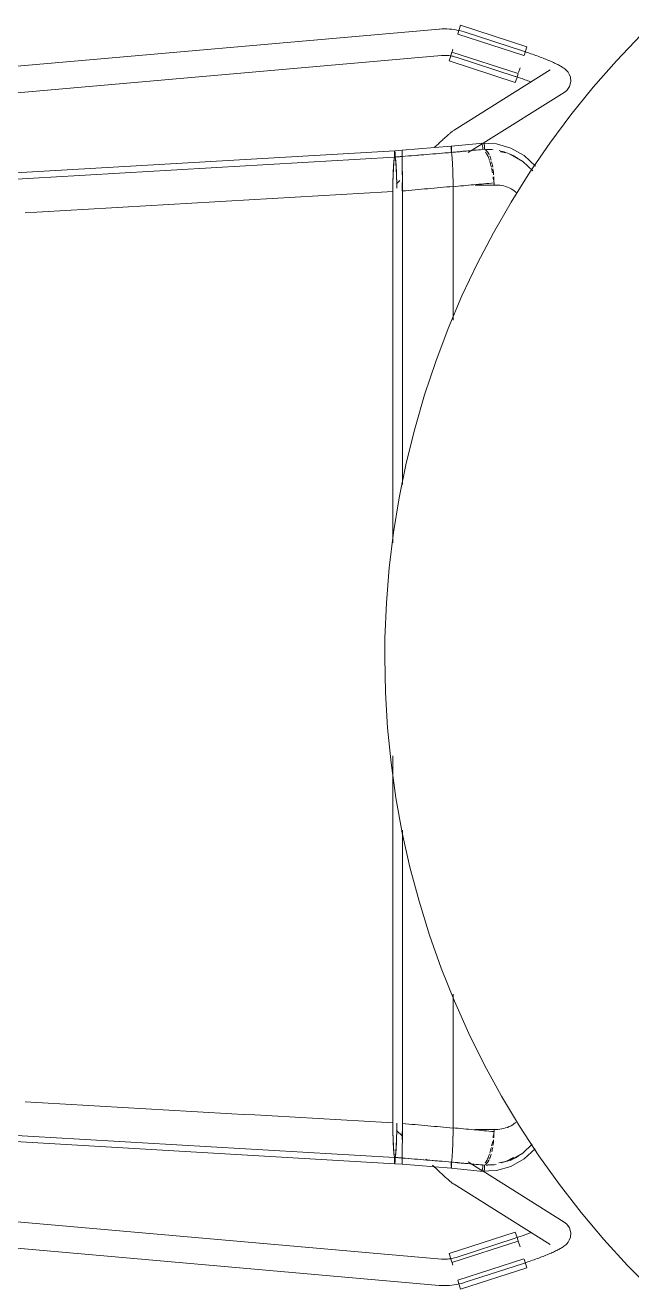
# Model space of a CAD drawing. Header units: millimetres. Extents: x 155927 to 295199, y -4084 to 97293.
# Drawn here: x 205530 to 205805, y 12019 to 12592 of the extents above; entities that cross this region are included whole.
import ezdxf

# ---------------------------------------------------------------- set-up
doc = ezdxf.new("R2010")
doc.units = ezdxf.units.MM
doc.header["$MEASUREMENT"] = 0
doc.layers.add('I-FURN', color=8, linetype='CONTINUOUS', lineweight=9)

msp = doc.modelspace()

# ---------------------------------------------------------------- linework, layer by layer
at = {"layer": 'I-FURN'}
for p, q in [((205717.55, 12590.59), (205274.22, 12551.64)), ((205717.6, 12590.6), (205717.55, 12590.59)), ((205718.74, 12590.67), (205717.6, 12590.6)), ((205719.88, 12590.7), (205718.74, 12590.67)), ((205721.02, 12590.69), (205719.88, 12590.7)), ((205722.16, 12590.62), (205721.02, 12590.69)), ((205723.3, 12590.52), (205722.16, 12590.62)), ((205724.43, 12590.36), (205723.3, 12590.52)), ((205725.55, 12590.17), (205724.43, 12590.36)), ((205726.67, 12589.92), (205725.55, 12590.17)), ((205725.92, 12588.26), (205755.93, 12578.57)), ((205725.96, 12588.38), (205726.6, 12590.35)), ((205726.6, 12590.35), (205727.23, 12592.31)), ((205727.78, 12589.64), (205726.67, 12589.92)), ((205727.23, 12592.31), (205757.24, 12582.62)), ((205728.87, 12589.31), (205727.78, 12589.64)), ((205755.68, 12580.59), (205728.87, 12589.31)), ((205808.91, 12587.81), (205797.87, 12576.23)), ((205757.24, 12582.62), (205756.61, 12580.66)), ((205294.1, 12541.34), (205718.6, 12578.64)), ((205718.6, 12578.64), (205719.26, 12578.68)), ((205719.26, 12578.68), (205719.92, 12578.7)), ((205719.92, 12578.7), (205720.58, 12578.69)), ((205720.58, 12578.69), (205721.24, 12578.66)), ((205721.24, 12578.66), (205721.9, 12578.6)), ((205721.9, 12578.6), (205722.56, 12578.51)), ((205722.01, 12576.15), (205722.64, 12578.1)), ((205722.01, 12576.15), (205752.02, 12566.46)), ((205722.56, 12578.51), (205723.21, 12578.4)), ((205722.64, 12578.1), (205723.28, 12580.07)), ((205723.21, 12578.4), (205723.86, 12578.26)), ((205753.32, 12570.5), (205723.32, 12580.19)), ((205723.35, 12580.29), (205723.73, 12581.45)), ((205723.86, 12578.26), (205724.5, 12578.09)), ((205724.5, 12578.09), (205725.13, 12577.9)), ((205725.13, 12577.9), (205725.16, 12577.89)), ((205725.16, 12577.89), (205751.97, 12569.18)), ((205756.14, 12580.44), (205755.68, 12580.59)), ((205756.61, 12580.66), (205755.97, 12578.69)), ((205756.88, 12580.2), (205756.14, 12580.44)), ((205757.61, 12579.95), (205756.88, 12580.2)), ((205758.35, 12579.7), (205757.61, 12579.95)), ((205759.07, 12579.45), (205758.35, 12579.7)), ((205759.8, 12579.2), (205759.07, 12579.45)), ((205760.51, 12578.95), (205759.8, 12579.2)), ((205761.22, 12578.69), (205760.51, 12578.95)), ((205761.92, 12578.44), (205761.22, 12578.69)), ((205762.61, 12578.18), (205761.92, 12578.44)), ((205763.28, 12577.93), (205762.61, 12578.18)), ((205763.95, 12577.68), (205763.28, 12577.93)), ((205764.6, 12577.42), (205763.95, 12577.68)), ((205765.24, 12577.17), (205764.6, 12577.42)), ((205765.87, 12576.92), (205765.24, 12577.17)), ((205766.48, 12576.67), (205765.87, 12576.92)), ((205767.07, 12576.42), (205766.48, 12576.67)), ((205767.65, 12576.18), (205767.07, 12576.42)), ((205768.21, 12575.94), (205767.65, 12576.18)), ((205797.87, 12576.23), (205787.31, 12564.22)), ((205767.83, 12572.1), (205724.25, 12544.8)), ((205753.44, 12570.87), (205754.16, 12573.08)), ((205768.76, 12575.7), (205768.21, 12575.94)), ((205769.29, 12575.46), (205768.76, 12575.7)), ((205769.8, 12575.22), (205769.29, 12575.46)), ((205770.29, 12574.99), (205769.8, 12575.22)), ((205770.76, 12574.76), (205770.29, 12574.99)), ((205771.22, 12574.53), (205770.76, 12574.76)), ((205771.66, 12574.3), (205771.22, 12574.53)), ((205772.08, 12574.07), (205771.66, 12574.3)), ((205772.49, 12573.84), (205772.08, 12574.07)), ((205772.89, 12573.61), (205772.49, 12573.84)), ((205773.28, 12573.36), (205772.89, 12573.61)), ((205773.67, 12573.11), (205773.28, 12573.36)), ((205774.06, 12572.83), (205773.67, 12573.11)), ((205774.47, 12572.52), (205774.06, 12572.83)), ((205774.89, 12572.15), (205774.47, 12572.52)), ((205775.36, 12571.68), (205774.89, 12572.15)), ((205775.88, 12571.06), (205775.36, 12571.68)), ((205776.44, 12570.14), (205775.88, 12571.06)), ((205752.3, 12569.07), (205751.97, 12569.18)), ((205752.65, 12568.41), (205752.02, 12566.46)), ((205752.99, 12568.85), (205752.3, 12569.07)), ((205753.29, 12570.39), (205752.65, 12568.41)), ((205753.68, 12568.62), (205752.99, 12568.85)), ((205754.37, 12568.38), (205753.68, 12568.62)), ((205755.05, 12568.15), (205754.37, 12568.38)), ((205755.72, 12567.91), (205755.05, 12568.15)), ((205756.39, 12567.68), (205755.72, 12567.91)), ((205757.04, 12567.44), (205756.39, 12567.68)), ((205757.69, 12567.21), (205757.04, 12567.44)), ((205758.32, 12566.97), (205757.69, 12567.21)), ((205758.95, 12566.74), (205758.32, 12566.97)), ((205776.96, 12568.76), (205776.44, 12570.14)), ((205776.55, 12564.56), (205777.14, 12566.79)), ((205777.14, 12566.79), (205776.96, 12568.76)), ((205737.44, 12538.9), (205774.2, 12561.93)), ((205775.33, 12562.83), (205774.2, 12561.93)), ((205775.33, 12562.83), (205776.55, 12564.56)), ((205787.31, 12564.22), (205777.23, 12551.79)), ((205777.23, 12551.79), (205767.65, 12538.97)), ((205720.8, 12541.98), (205720.46, 12541.68)), ((205721.12, 12542.26), (205720.8, 12541.98)), ((205721.43, 12542.54), (205721.12, 12542.26)), ((205721.72, 12542.79), (205721.43, 12542.54)), ((205722, 12543.04), (205721.72, 12542.79)), ((205722.27, 12543.27), (205722, 12543.04)), ((205722.52, 12543.48), (205722.27, 12543.27)), ((205722.76, 12543.68), (205722.52, 12543.48)), ((205722.99, 12543.87), (205722.76, 12543.68)), ((205723.22, 12544.05), (205722.99, 12543.87)), ((205723.44, 12544.23), (205723.22, 12544.05)), ((205723.67, 12544.4), (205723.44, 12544.23)), ((205723.92, 12544.58), (205723.67, 12544.4)), ((205724.25, 12544.8), (205723.92, 12544.58)), ((205722.98, 12537.55), (205700.78, 12535.72)), ((205715.94, 12537.52), (205715.47, 12537.08)), ((205716.4, 12537.95), (205715.94, 12537.52)), ((205716.86, 12538.37), (205716.4, 12537.95)), ((205717.3, 12538.79), (205716.86, 12538.37)), ((205717.74, 12539.19), (205717.3, 12538.79)), ((205718.16, 12539.58), (205717.74, 12539.19)), ((205718.58, 12539.96), (205718.16, 12539.58)), ((205718.98, 12540.33), (205718.58, 12539.96)), ((205719.37, 12540.69), (205718.98, 12540.33)), ((205719.75, 12541.03), (205719.37, 12540.69)), ((205720.11, 12541.36), (205719.75, 12541.03)), ((205720.46, 12541.68), (205720.11, 12541.36)), ((205722.89, 12536.62), (205722.88, 12536.17)), ((205722.88, 12536.17), (205722.89, 12536.62)), ((205722.88, 12536.17), (205722.88, 12535.68)), ((205722.88, 12535.68), (205722.88, 12536.17)), ((205722.91, 12537.01), (205722.89, 12536.62)), ((205722.89, 12536.62), (205722.91, 12537)), ((205722.93, 12537.3), (205722.91, 12537.01)), ((205722.91, 12537), (205722.93, 12537.29)), ((205722.96, 12537.49), (205722.93, 12537.3)), ((205722.93, 12537.29), (205722.96, 12537.48)), ((205722.98, 12537.55), (205722.96, 12537.49)), ((205722.96, 12537.48), (205722.98, 12537.55)), ((205737.47, 12538.97), (205722.98, 12537.55)), ((205722.98, 12537.55), (205723.01, 12537.48)), ((205723.01, 12537.48), (205722.98, 12537.55)), ((205723.03, 12537.29), (205723.01, 12537.48)), ((205723.05, 12537), (205723.03, 12537.29)), ((205723.03, 12537.29), (205723.05, 12536.99)), ((205723.07, 12536.61), (205723.05, 12537)), ((205723.05, 12536.99), (205723.07, 12536.61)), ((205723.08, 12536.16), (205723.07, 12536.61)), ((205723.07, 12536.61), (205723.08, 12536.15)), ((205723.08, 12535.67), (205723.08, 12536.16)), ((205723.08, 12536.15), (205723.08, 12535.66)), ((205730.62, 12534.63), (205737.07, 12538.67)), ((205736.58, 12538.85), (205743.49, 12538.56)), ((205743.49, 12538.56), (205750.01, 12536.69)), ((205750.01, 12536.69), (205756.02, 12533.3)), ((205767.65, 12538.97), (205758.6, 12525.78)), ((205697.42, 12535.45), (205365.51, 12516.16)), ((205697.11, 12531.72), (205696.92, 12529.97)), ((205697.32, 12532.61), (205697.11, 12531.72)), ((205697.32, 12534.07), (205697.31, 12533.58)), ((205697.31, 12533.58), (205697.31, 12533.08)), ((205697.31, 12533.08), (205697.32, 12532.61)), ((205697.33, 12534.52), (205697.32, 12534.07)), ((205697.35, 12534.9), (205697.33, 12534.52)), ((205697.37, 12535.19), (205697.35, 12534.9)), ((205697.39, 12535.38), (205697.37, 12535.19)), ((205697.42, 12535.45), (205697.39, 12535.38)), ((205697.42, 12535.45), (205700.78, 12535.72)), ((205697.45, 12535.38), (205697.42, 12535.45)), ((205697.48, 12535.19), (205697.45, 12535.38)), ((205697.5, 12534.89), (205697.48, 12535.19)), ((205697.52, 12534.51), (205697.5, 12534.89)), ((205697.53, 12534.06), (205697.52, 12534.51)), ((205697.52, 12532.6), (205697.53, 12533.07)), ((205697.73, 12531.7), (205697.52, 12532.6)), ((205697.53, 12533.57), (205697.53, 12534.06)), ((205697.53, 12533.07), (205697.53, 12533.57)), ((205697.92, 12529.95), (205697.73, 12531.7)), ((205700.74, 12530.23), (205700.76, 12531.98)), ((205700.76, 12531.98), (205700.74, 12530.23)), ((205700.77, 12534.78), (205700.78, 12535.17)), ((205700.78, 12535.17), (205700.77, 12534.79)), ((205700.77, 12534.79), (205700.77, 12534.34)), ((205700.77, 12534.33), (205700.77, 12534.78)), ((205700.77, 12534.34), (205700.77, 12533.84)), ((205700.77, 12533.84), (205700.77, 12534.33)), ((205700.77, 12533.34), (205700.77, 12533.84)), ((205700.77, 12533.84), (205700.77, 12533.35)), ((205700.77, 12533.35), (205700.77, 12532.88)), ((205700.77, 12532.88), (205700.77, 12533.34)), ((205700.78, 12535.65), (205700.78, 12535.72)), ((205700.78, 12535.72), (205700.78, 12535.65)), ((205700.78, 12535.66), (205700.78, 12535.72)), ((205700.78, 12535.72), (205700.78, 12535.65)), ((205700.79, 12535.18), (205700.78, 12535.47)), ((205700.78, 12535.46), (205700.79, 12535.17)), ((205700.79, 12534.79), (205700.79, 12535.18)), ((205700.79, 12535.17), (205700.79, 12534.79)), ((205700.79, 12534.79), (205700.79, 12534.34)), ((205700.79, 12534.34), (205700.79, 12534.79)), ((205700.79, 12534.34), (205700.79, 12533.85)), ((205700.79, 12533.85), (205700.79, 12534.34)), ((205700.79, 12533.85), (205700.79, 12533.35)), ((205700.79, 12533.35), (205700.79, 12533.85)), ((205700.79, 12533.35), (205700.79, 12532.88)), ((205700.79, 12532.88), (205700.79, 12533.35)), ((205700.79, 12532.88), (205700.8, 12531.99)), ((205700.8, 12532), (205700.79, 12532.88)), ((205700.82, 12530.25), (205700.8, 12532)), ((205700.8, 12531.99), (205700.82, 12530.25)), ((205722.88, 12535.18), (205722.89, 12534.71)), ((205722.89, 12534.71), (205722.88, 12535.18)), ((205723.07, 12534.7), (205723.08, 12535.17)), ((205723.08, 12535.17), (205723.07, 12534.7)), ((205723.07, 12534.7), (205723.27, 12533.81)), ((205723.27, 12533.81), (205723.07, 12534.7)), ((205723.08, 12535.17), (205723.08, 12535.67)), ((205723.08, 12535.66), (205723.08, 12535.17)), ((205723.27, 12533.81), (205723.44, 12532.09)), ((205723.45, 12532.07), (205723.27, 12533.81)), ((205723.45, 12532.07), (205723.59, 12529.64)), ((205723.6, 12529.59), (205723.45, 12532.07)), ((205749.61, 12533.98), (205755.44, 12530.62)), ((205755.44, 12530.62), (205759.95, 12526.31)), ((205756.02, 12533.3), (205761.17, 12528.56)), ((205696.76, 12527.47), (205696.63, 12524.34)), ((205696.92, 12529.97), (205696.76, 12527.47)), ((205698.09, 12527.46), (205697.92, 12529.95)), ((205698.21, 12524.34), (205698.09, 12527.46)), ((205700.72, 12524.6), (205700.73, 12527.73)), ((205700.73, 12527.73), (205700.72, 12524.61)), ((205700.73, 12527.73), (205700.74, 12530.23)), ((205700.74, 12530.23), (205700.73, 12527.73)), ((205700.83, 12527.75), (205700.82, 12530.25)), ((205700.82, 12530.24), (205700.83, 12527.75)), ((205700.84, 12524.61), (205700.83, 12527.75)), ((205700.83, 12527.74), (205700.84, 12524.61)), ((205700.84, 12524.61), (205700.84, 12521.05)), ((205700.84, 12521.05), (205700.84, 12524.61)), ((205723.6, 12529.6), (205723.71, 12526.56)), ((205723.71, 12526.49), (205723.6, 12529.59)), ((205723.71, 12526.5), (205723.78, 12523.06)), ((205723.78, 12523.06), (205723.71, 12526.49)), ((205758.6, 12525.78), (205750.08, 12512.24)), ((205696.55, 12520.78), (205696.53, 12516.99)), ((205696.63, 12524.34), (205696.55, 12520.78)), ((205699.7, 12521.95), (205698.17, 12520.48)), ((205698.29, 12520.79), (205698.21, 12524.34)), ((205698.31, 12518.53), (205698.29, 12520.79)), ((205700.72, 12517.27), (205700.72, 12521.05)), ((205700.72, 12521.05), (205700.72, 12517.27)), ((205700.84, 12517.26), (205700.84, 12521.05)), ((205700.84, 12521.04), (205700.84, 12517.26)), ((205723.81, 12519.2), (205723.79, 12522.96)), ((205723.79, 12522.96), (205723.81, 12519.32)), ((205723.81, 12458.71), (205723.81, 12519.2)), ((205723.81, 12519.2), (205723.81, 12458.71)), ((205743.61, 12519.91), (205733.85, 12519.91)), ((205742.36, 12520.9), (205742.36, 12519.85)), ((205696.53, 12516.99), (205696.53, 12357.89)), ((205696.53, 12357.89), (205696.53, 12516.99)), ((205700.84, 12517.26), (205700.84, 12384.26)), ((205700.84, 12384.26), (205700.84, 12517.26)), ((205750.08, 12512.24), (205742.1, 12498.37)), ((205742.1, 12498.37), (205734.69, 12484.19)), ((205734.69, 12484.19), (205727.86, 12469.73)), ((205727.86, 12469.73), (205721.6, 12455)), ((205721.6, 12455), (205715.94, 12440.04)), ((205715.94, 12440.04), (205710.89, 12424.86)), ((205710.89, 12424.86), (205706.44, 12409.49)), ((205706.44, 12409.49), (205702.61, 12393.95)), ((205702.61, 12393.95), (205699.41, 12378.28)), ((205699.41, 12378.28), (205696.83, 12362.49)), ((205696.83, 12362.49), (205694.89, 12346.61)), ((205694.89, 12346.61), (205693.59, 12330.66)), ((205693.59, 12330.66), (205692.93, 12314.68)), ((205692.93, 12314.68), (205692.83, 12306.04)), ((205692.83, 12306.04), (205693.15, 12290.05)), ((205693.15, 12290.05), (205694.11, 12274.08)), ((205694.11, 12274.08), (205695.71, 12258.16)), ((205696.53, 12261.36), (205696.53, 12095.09)), ((205696.53, 12095.09), (205696.53, 12261.36)), ((205695.71, 12258.16), (205697.94, 12242.31)), ((205697.94, 12242.31), (205700.81, 12226.57)), ((205700.81, 12226.57), (205704.3, 12210.96)), ((205700.84, 12227.65), (205700.84, 12094.83)), ((205700.84, 12094.83), (205700.84, 12227.65)), ((205704.3, 12210.96), (205708.41, 12195.5)), ((205708.41, 12195.5), (205713.14, 12180.21)), ((205713.14, 12180.21), (205718.47, 12165.13)), ((205718.47, 12165.13), (205724.41, 12150.27)), ((205723.81, 12092.88), (205723.81, 12153.44)), ((205723.81, 12153.44), (205723.81, 12092.88)), ((205724.41, 12150.27), (205730.93, 12135.67)), ((205730.93, 12135.67), (205738.03, 12121.33)), ((205738.03, 12121.33), (205745.7, 12107.29)), ((205745.7, 12107.29), (205753.93, 12093.57)), ((205697.42, 12076.64), (205365.51, 12095.92)), ((205696.53, 12095.09), (205696.55, 12091.31)), ((205698.29, 12091.3), (205698.32, 12094.98)), ((205700.84, 12094.83), (205700.84, 12091.04)), ((205700.84, 12091.04), (205700.84, 12094.83)), ((205696.55, 12091.31), (205696.63, 12087.74)), ((205698.17, 12091.6), (205700.84, 12089.03)), ((205698.21, 12087.75), (205698.29, 12091.3)), ((205700.72, 12087.48), (205700.72, 12091.04)), ((205700.72, 12091.03), (205700.72, 12087.48)), ((205700.84, 12091.04), (205700.84, 12087.47)), ((205700.84, 12087.47), (205700.84, 12091.04)), ((205723.78, 12089.03), (205723.71, 12085.59)), ((205723.71, 12085.59), (205723.78, 12089.02)), ((205723.79, 12089.12), (205723.81, 12092.88)), ((205723.81, 12092.76), (205723.79, 12089.12)), ((205733.85, 12092.18), (205743.61, 12092.18)), ((205742.36, 12092.23), (205742.36, 12091.18)), ((205753.93, 12093.57), (205762.7, 12080.18)), ((205696.63, 12087.74), (205696.76, 12084.61)), ((205696.76, 12084.61), (205696.92, 12082.11)), ((205697.92, 12082.13), (205698.09, 12084.63)), ((205698.09, 12084.63), (205698.21, 12087.75)), ((205700.74, 12081.86), (205700.73, 12084.36)), ((205700.73, 12084.35), (205700.74, 12081.85)), ((205700.83, 12084.34), (205700.82, 12081.84)), ((205700.82, 12081.83), (205700.83, 12084.34)), ((205700.84, 12087.47), (205700.83, 12084.34)), ((205700.83, 12084.34), (205700.84, 12087.47)), ((205723.6, 12082.49), (205723.71, 12085.59)), ((205723.71, 12085.52), (205723.6, 12082.49)), ((205755.44, 12081.47), (205759.66, 12085.49)), ((205756.02, 12078.78), (205761.02, 12083.39)), ((205696.92, 12082.11), (205697.11, 12080.36)), ((205697.11, 12080.36), (205697.32, 12079.47)), ((205697.32, 12079.47), (205697.31, 12079)), ((205697.31, 12079), (205697.31, 12078.5)), ((205697.31, 12078.5), (205697.32, 12078.01)), ((205697.32, 12078.01), (205697.33, 12077.56)), ((205697.33, 12077.56), (205697.35, 12077.18)), ((205697.5, 12077.19), (205697.52, 12077.57)), ((205697.52, 12079.48), (205697.73, 12080.38)), ((205697.53, 12079.01), (205697.52, 12079.48)), ((205697.52, 12077.57), (205697.53, 12078.02)), ((205697.53, 12078.51), (205697.53, 12079.01)), ((205697.53, 12078.02), (205697.53, 12078.51)), ((205697.73, 12080.38), (205697.92, 12082.13)), ((205700.76, 12080.11), (205700.74, 12081.86)), ((205700.74, 12081.85), (205700.76, 12080.1)), ((205700.77, 12078.74), (205700.77, 12079.21)), ((205700.77, 12079.21), (205700.77, 12078.74)), ((205700.77, 12078.24), (205700.77, 12078.74)), ((205700.77, 12078.74), (205700.77, 12078.24)), ((205700.77, 12077.75), (205700.77, 12078.24)), ((205700.77, 12078.24), (205700.77, 12077.75)), ((205700.77, 12077.3), (205700.77, 12077.75)), ((205700.77, 12077.75), (205700.77, 12077.3)), ((205700.8, 12080.09), (205700.79, 12079.2)), ((205700.79, 12079.2), (205700.8, 12080.09)), ((205700.79, 12079.2), (205700.79, 12078.73)), ((205700.79, 12078.73), (205700.79, 12079.2)), ((205700.79, 12078.73), (205700.79, 12078.23)), ((205700.79, 12078.23), (205700.79, 12078.73)), ((205700.79, 12078.23), (205700.79, 12077.74)), ((205700.79, 12077.74), (205700.79, 12078.23)), ((205700.79, 12077.74), (205700.79, 12077.29)), ((205700.79, 12077.29), (205700.79, 12077.74)), ((205700.82, 12081.83), (205700.8, 12080.09)), ((205700.8, 12080.09), (205700.82, 12081.83)), ((205712.02, 12078.27), (205711.52, 12078.75)), ((205723.27, 12078.27), (205723.07, 12077.39)), ((205723.07, 12077.38), (205723.27, 12078.27)), ((205723.27, 12078.27), (205723.45, 12080.01)), ((205723.44, 12079.99), (205723.27, 12078.27)), ((205723.45, 12080.01), (205723.6, 12082.49)), ((205723.59, 12082.45), (205723.45, 12080.01)), ((205749.61, 12078.1), (205755.44, 12081.47)), ((205750.01, 12075.39), (205756.02, 12078.78)), ((205762.7, 12080.18), (205771.99, 12067.16)), ((205697.35, 12077.18), (205697.37, 12076.89)), ((205697.37, 12076.89), (205697.39, 12076.7)), ((205697.39, 12076.7), (205697.42, 12076.64)), ((205697.42, 12076.64), (205697.45, 12076.7)), ((205697.42, 12076.63), (205700.78, 12076.37)), ((205697.45, 12076.7), (205697.48, 12076.89)), ((205697.48, 12076.89), (205697.5, 12077.19)), ((205700.78, 12076.92), (205700.77, 12077.3)), ((205700.77, 12077.3), (205700.78, 12076.91)), ((205700.78, 12076.62), (205700.78, 12076.92)), ((205700.79, 12076.91), (205700.78, 12076.62)), ((205700.78, 12076.91), (205700.78, 12076.62)), ((205700.78, 12076.61), (205700.79, 12076.91)), ((205700.78, 12076.62), (205700.78, 12076.43)), ((205700.78, 12076.43), (205700.78, 12076.62)), ((205700.78, 12076.62), (205700.78, 12076.43)), ((205700.78, 12076.43), (205700.78, 12076.61)), ((205700.78, 12076.43), (205700.78, 12076.37)), ((205700.78, 12076.37), (205700.78, 12076.43)), ((205700.78, 12076.43), (205700.78, 12076.36)), ((205700.78, 12076.36), (205700.78, 12076.43)), ((205722.98, 12074.54), (205700.78, 12076.36)), ((205700.79, 12077.29), (205700.79, 12076.91)), ((205700.79, 12076.91), (205700.79, 12077.29)), ((205714.99, 12075.45), (205714.51, 12075.91)), ((205715.47, 12075), (205714.99, 12075.45)), ((205715.94, 12074.56), (205715.47, 12075)), ((205716.4, 12074.13), (205715.94, 12074.56)), ((205716.86, 12073.71), (205716.4, 12074.13)), ((205717.3, 12073.29), (205716.86, 12073.71)), ((205717.74, 12072.89), (205717.3, 12073.29)), ((205718.16, 12072.5), (205717.74, 12072.89)), ((205718.58, 12072.12), (205718.16, 12072.5)), ((205718.98, 12071.75), (205718.58, 12072.12)), ((205719.37, 12071.4), (205718.98, 12071.75)), ((205722.89, 12077.37), (205722.88, 12076.9)), ((205722.88, 12076.9), (205722.89, 12077.37)), ((205722.88, 12076.9), (205722.88, 12076.4)), ((205722.88, 12076.4), (205722.88, 12076.9)), ((205722.88, 12076.4), (205722.88, 12075.91)), ((205722.88, 12075.91), (205722.88, 12076.4)), ((205722.88, 12075.91), (205722.89, 12075.46)), ((205722.89, 12075.46), (205722.88, 12075.91)), ((205722.91, 12075.08), (205722.93, 12074.78)), ((205722.93, 12074.79), (205722.91, 12075.08)), ((205722.96, 12074.6), (205722.93, 12074.79)), ((205722.93, 12074.78), (205722.96, 12074.6)), ((205722.96, 12074.6), (205722.98, 12074.53)), ((205722.98, 12074.54), (205722.96, 12074.6)), ((205723.01, 12074.61), (205722.98, 12074.54)), ((205722.98, 12074.53), (205723.01, 12074.6)), ((205737.47, 12073.11), (205722.98, 12074.53)), ((205723.01, 12074.6), (205723.03, 12074.79)), ((205723.03, 12074.79), (205723.05, 12075.09)), ((205723.05, 12075.09), (205723.03, 12074.8)), ((205723.07, 12075.48), (205723.05, 12075.09)), ((205723.05, 12075.09), (205723.07, 12075.47)), ((205723.07, 12077.39), (205723.08, 12076.92)), ((205723.08, 12076.91), (205723.07, 12077.38)), ((205723.08, 12075.93), (205723.07, 12075.48)), ((205723.07, 12075.47), (205723.08, 12075.92)), ((205723.08, 12076.92), (205723.08, 12076.42)), ((205723.08, 12076.42), (205723.08, 12076.91)), ((205723.08, 12075.92), (205723.08, 12076.42)), ((205723.08, 12076.42), (205723.08, 12075.93)), ((205737.07, 12073.41), (205730.62, 12077.45)), ((205736.58, 12073.23), (205743.49, 12073.52)), ((205774.2, 12050.15), (205737.44, 12073.18)), ((205743.49, 12073.52), (205750.01, 12075.39)), ((205718.6, 12033.45), (205294.25, 12070.73)), ((205719.75, 12071.05), (205719.37, 12071.4)), ((205720.11, 12070.72), (205719.75, 12071.05)), ((205720.46, 12070.41), (205720.11, 12070.72)), ((205720.8, 12070.11), (205720.46, 12070.41)), ((205721.12, 12069.82), (205720.8, 12070.11)), ((205721.43, 12069.55), (205721.12, 12069.82)), ((205721.72, 12069.29), (205721.43, 12069.55)), ((205722, 12069.05), (205721.72, 12069.29)), ((205722.27, 12068.82), (205722, 12069.05)), ((205722.52, 12068.6), (205722.27, 12068.82)), ((205722.76, 12068.4), (205722.52, 12068.6)), ((205722.99, 12068.21), (205722.76, 12068.4)), ((205723.22, 12068.03), (205722.99, 12068.21)), ((205723.44, 12067.86), (205723.22, 12068.03)), ((205723.67, 12067.68), (205723.44, 12067.86)), ((205723.92, 12067.5), (205723.67, 12067.68)), ((205724.25, 12067.28), (205723.92, 12067.5)), ((205724.25, 12067.28), (205767.83, 12039.98)), ((205771.99, 12067.16), (205781.8, 12054.52)), ((205274.22, 12060.44), (205717.55, 12021.49)), ((205775.33, 12049.25), (205774.2, 12050.15)), ((205775.33, 12049.25), (205776.55, 12047.52)), ((205781.8, 12054.52), (205792.11, 12042.29)), ((205752.02, 12045.62), (205722.01, 12035.93)), ((205752.02, 12045.62), (205752.65, 12043.67)), ((205752.99, 12043.24), (205752.3, 12043.01)), ((205752.65, 12043.67), (205753.29, 12041.7)), ((205753.68, 12043.47), (205752.99, 12043.24)), ((205754.37, 12043.7), (205753.68, 12043.47)), ((205755.05, 12043.93), (205754.37, 12043.7)), ((205755.72, 12044.17), (205755.05, 12043.93)), ((205756.39, 12044.4), (205755.72, 12044.17)), ((205757.04, 12044.64), (205756.39, 12044.4)), ((205757.69, 12044.87), (205757.04, 12044.64)), ((205758.32, 12045.11), (205757.69, 12044.87)), ((205758.95, 12045.34), (205758.32, 12045.11)), ((205776.96, 12043.32), (205776.44, 12041.94)), ((205776.55, 12047.52), (205777.14, 12045.3)), ((205777.14, 12045.3), (205776.96, 12043.32)), ((205723.32, 12031.89), (205753.32, 12041.58)), ((205751.97, 12042.9), (205725.15, 12034.19)), ((205752.3, 12043.01), (205751.97, 12042.9)), ((205754.16, 12039), (205753.36, 12041.48)), ((205771.22, 12037.55), (205770.76, 12037.32)), ((205771.66, 12037.78), (205771.22, 12037.55)), ((205772.08, 12038.01), (205771.66, 12037.78)), ((205772.49, 12038.24), (205772.08, 12038.01)), ((205772.89, 12038.48), (205772.49, 12038.24)), ((205773.28, 12038.72), (205772.89, 12038.48)), ((205773.67, 12038.98), (205773.28, 12038.72)), ((205774.06, 12039.25), (205773.67, 12038.98)), ((205774.47, 12039.57), (205774.06, 12039.25)), ((205774.89, 12039.93), (205774.47, 12039.57)), ((205775.36, 12040.4), (205774.89, 12039.93)), ((205775.88, 12041.03), (205775.36, 12040.4)), ((205776.44, 12041.94), (205775.88, 12041.03)), ((205792.11, 12042.29), (205802.9, 12030.47)), ((205718.62, 12033.44), (205718.6, 12033.44)), ((205719.28, 12033.4), (205718.62, 12033.44)), ((205719.94, 12033.38), (205719.28, 12033.4)), ((205720.6, 12033.39), (205719.94, 12033.38)), ((205721.26, 12033.43), (205720.6, 12033.39)), ((205721.92, 12033.49), (205721.26, 12033.43)), ((205722.58, 12033.58), (205721.92, 12033.49)), ((205722.64, 12033.98), (205722.01, 12035.93)), ((205723.23, 12033.69), (205722.58, 12033.58)), ((205723.28, 12032.01), (205722.64, 12033.98)), ((205723.88, 12033.83), (205723.23, 12033.69)), ((205723.73, 12030.63), (205723.35, 12031.79)), ((205724.52, 12034), (205723.88, 12033.83)), ((205725.15, 12034.19), (205724.52, 12034)), ((205755.93, 12033.51), (205725.92, 12023.82)), ((205756.14, 12031.64), (205755.68, 12031.49)), ((205755.97, 12033.39), (205756.61, 12031.42)), ((205756.88, 12031.88), (205756.14, 12031.64)), ((205757.61, 12032.13), (205756.88, 12031.88)), ((205758.35, 12032.38), (205757.61, 12032.13)), ((205759.07, 12032.63), (205758.35, 12032.38)), ((205759.8, 12032.88), (205759.07, 12032.63)), ((205760.51, 12033.13), (205759.8, 12032.88)), ((205761.22, 12033.39), (205760.51, 12033.13)), ((205761.92, 12033.64), (205761.22, 12033.39)), ((205762.61, 12033.9), (205761.92, 12033.64)), ((205763.28, 12034.15), (205762.61, 12033.9)), ((205763.95, 12034.41), (205763.28, 12034.15)), ((205764.6, 12034.66), (205763.95, 12034.41)), ((205765.24, 12034.91), (205764.6, 12034.66)), ((205765.87, 12035.16), (205765.24, 12034.91)), ((205766.48, 12035.41), (205765.87, 12035.16)), ((205767.07, 12035.66), (205766.48, 12035.41)), ((205767.65, 12035.9), (205767.07, 12035.66)), ((205768.21, 12036.15), (205767.65, 12035.9)), ((205768.76, 12036.39), (205768.21, 12036.15)), ((205769.29, 12036.62), (205768.76, 12036.39)), ((205769.8, 12036.86), (205769.29, 12036.62)), ((205770.29, 12037.09), (205769.8, 12036.86)), ((205770.76, 12037.32), (205770.29, 12037.09)), ((205757.24, 12029.47), (205727.23, 12019.78)), ((205728.86, 12022.78), (205755.68, 12031.49)), ((205756.61, 12031.42), (205757.24, 12029.47)), ((205802.9, 12030.47), (205814.15, 12019.1)), ((205717.55, 12021.49), (205718.68, 12021.41)), ((205718.68, 12021.41), (205719.83, 12021.38)), ((205719.83, 12021.38), (205720.97, 12021.4)), ((205720.97, 12021.4), (205722.11, 12021.46)), ((205722.11, 12021.46), (205723.25, 12021.56)), ((205723.25, 12021.56), (205724.38, 12021.71)), ((205724.38, 12021.71), (205725.5, 12021.91)), ((205725.5, 12021.91), (205726.62, 12022.15)), ((205726.6, 12021.73), (205725.96, 12023.7)), ((205727.23, 12019.78), (205726.6, 12021.73)), ((205726.62, 12022.15), (205727.73, 12022.43)), ((205727.73, 12022.43), (205728.82, 12022.76)), ((205728.82, 12022.76), (205728.86, 12022.78))]:
    msp.add_line(p, q, dxfattribs=at)
for points in [[(205738.03, 12536.14), (205735.59, 12535.9), (205730.63, 12535.42), (205725.6, 12534.94), (205723.07, 12534.7)], [(205738.03, 12536.14), (205738.42, 12535.99), (205739.17, 12535.43), (205739.87, 12534.28), (205740.2, 12533.59)], [(205740.81, 12535.99), (205740.16, 12536.05), (205739.51, 12536.06), (205738.85, 12536.05)], [(205739.56, 12536.1), (205740.39, 12536.09), (205741.21, 12536.05), (205742.03, 12535.97)], [(205365.32, 12513.29), (205420.56, 12516.51), (205531.15, 12522.95), (205641.92, 12529.39), (205697.32, 12532.61)], [(205700.79, 12532.88), (205700.21, 12532.84), (205699.06, 12532.75), (205697.9, 12532.66), (205697.32, 12532.61)], [(205700.77, 12532.88), (205700.23, 12532.83), (205699.15, 12532.74), (205698.06, 12532.65), (205697.52, 12532.61)], [(205700.79, 12532.88), (205704.51, 12533.19), (205711.94, 12533.79), (205719.37, 12534.39), (205723.07, 12534.7)], [(205707.1, 12533.4), (205707.51, 12533.43), (205707.92, 12533.47), (205708.33, 12533.5)], [(205711.94, 12533.8), (205715.59, 12534.1), (205719.24, 12534.41), (205722.89, 12534.71)], [(205729.97, 12535.42), (205727.63, 12535.18), (205725.26, 12534.95), (205722.89, 12534.71)], [(205739.34, 12533.55), (205739.03, 12534.19), (205738.71, 12534.58), (205738.39, 12534.91)], [(205740.3, 12531.13), (205740.04, 12531.94), (205739.75, 12532.75), (205739.46, 12533.31)], [(205740.4, 12533.14), (205740.64, 12532.55), (205740.88, 12531.89), (205741.08, 12531.16)], [(205741.15, 12528.09), (205740.93, 12529.01), (205740.7, 12529.95), (205740.46, 12530.8)], [(205741.26, 12530.48), (205741.45, 12529.74), (205741.61, 12528.94), (205741.76, 12528.11)], [(205747.43, 12534.47), (205746.72, 12534.73), (205745.99, 12534.91), (205745.26, 12535.04)], [(205741.68, 12525.43), (205741.57, 12526.11), (205741.43, 12526.76), (205741.3, 12527.42)], [(205741.9, 12527.25), (205742.02, 12526.4), (205742.14, 12525.53), (205742.2, 12524.62)], [(205712.34, 12518.29), (205716.16, 12518.63), (205719.99, 12518.98), (205723.81, 12519.32)], [(205742.36, 12520.9), (205739.34, 12520.64), (205733.19, 12520.1), (205726.95, 12519.51), (205723.81, 12519.2)], [(205742.13, 12522.31), (205742.07, 12522.79), (205742.01, 12523.26), (205741.94, 12523.72)], [(205742.26, 12523.69), (205742.32, 12522.78), (205742.36, 12521.85), (205742.36, 12520.9)], [(205742.36, 12519.85), (205742.87, 12519.9), (205743.38, 12519.92), (205743.89, 12519.91)], [(205530.04, 12507.41), (205585.5, 12510.6), (205641, 12513.8), (205696.53, 12516.99)], [(205700.84, 12517.26), (205704.68, 12517.6), (205708.51, 12517.94), (205712.34, 12518.29)], [(205752.25, 12516.74), (205752.3, 12516.7), (205752.34, 12516.67), (205752.39, 12516.63)], [(205696.53, 12095.09), (205641, 12098.29), (205585.47, 12101.48), (205530.04, 12104.68)], [(205365.32, 12098.79), (205420.56, 12095.57), (205531.15, 12089.13), (205641.92, 12082.69), (205697.32, 12079.47)], [(205712.34, 12093.79), (205708.51, 12094.14), (205704.68, 12094.48), (205700.84, 12094.83)], [(205723.81, 12092.76), (205719.99, 12093.11), (205716.17, 12093.45), (205712.34, 12093.79)], [(205742.36, 12091.18), (205739.34, 12091.44), (205733.19, 12091.99), (205726.95, 12092.58), (205723.81, 12092.88)], [(205741.95, 12088.35), (205742.01, 12088.82), (205742.07, 12089.29), (205742.11, 12089.77)], [(205742.36, 12091.18), (205742.36, 12090.24), (205742.32, 12089.31), (205742.27, 12088.4)], [(205743.88, 12092.18), (205743.38, 12092.17), (205742.87, 12092.19), (205742.36, 12092.23)], [(205740.45, 12081.4), (205740.7, 12082.2), (205740.93, 12083.08), (205741.15, 12084)], [(205741.3, 12084.66), (205741.44, 12085.31), (205741.58, 12085.97), (205741.7, 12086.66)], [(205741.76, 12083.98), (205741.65, 12083.32), (205741.52, 12082.68), (205741.38, 12082.07)], [(205742.2, 12087.47), (205742.12, 12086.57), (205742.02, 12085.68), (205741.9, 12084.83)], [(205700.79, 12079.2), (205700.21, 12079.25), (205699.06, 12079.34), (205697.9, 12079.43), (205697.32, 12079.47)], [(205697.52, 12079.48), (205697.54, 12078.88), (205697.53, 12077.38), (205697.46, 12076.63), (205697.42, 12076.63)], [(205700.77, 12079.21), (205700.23, 12079.25), (205699.15, 12079.34), (205698.06, 12079.43), (205697.52, 12079.48)], [(205700.79, 12079.2), (205704.51, 12078.9), (205711.94, 12078.29), (205719.37, 12077.69), (205723.07, 12077.39)], [(205740.2, 12078.5), (205739.87, 12077.8), (205739.17, 12076.66), (205738.42, 12076.09), (205738.03, 12075.95)], [(205738.38, 12076.96), (205738.71, 12077.37), (205739.03, 12077.89), (205739.34, 12078.53)], [(205739.46, 12078.78), (205739.75, 12079.41), (205740.03, 12080.16), (205740.29, 12080.98)], [(205741.08, 12080.93), (205740.88, 12080.2), (205740.64, 12079.56), (205740.39, 12078.96)], [(205738.03, 12075.95), (205735.59, 12076.19), (205730.63, 12076.67), (205725.6, 12077.14), (205723.07, 12077.38)], [(205729.97, 12076.67), (205727.69, 12076.89), (205725.38, 12077.12), (205723.07, 12077.35)], [(205736.72, 12073.3), (205736.77, 12073.34), (205736.86, 12073.46), (205737, 12073.76), (205737.11, 12074.14), (205737.21, 12074.6), (205737.27, 12075.09), (205737.31, 12075.59), (205737.3, 12075.9), (205737.3, 12076.05)], [(205738.86, 12075.99), (205739.76, 12076.01), (205740.66, 12076.06), (205741.55, 12076.17)], [(205743.31, 12076.29), (205742.08, 12076.1), (205740.82, 12076.06), (205739.56, 12076.06)]]:
    msp.add_open_spline(points, degree=3, dxfattribs=at)
for points, knots in [([(205737.3, 12536.03), (205737.31, 12536.26), (205737.3, 12536.74), (205737.21, 12537.49), (205737.06, 12538.16), (205736.89, 12538.59), (205736.77, 12538.75), (205736.72, 12538.79)], [-1, -1, -1, -1, -0.90625, -0.8125, -0.71875, -0.625, -0.5625, -0.5625, -0.5625, -0.5625]), ([(205737.62, 12538.92), (205737.64, 12538.91), (205737.69, 12538.86), (205737.77, 12538.75), (205737.87, 12538.56), (205737.97, 12538.24), (205738.04, 12537.85), (205738.08, 12537.49), (205738.1, 12537.11), (205738.09, 12536.67), (205738.06, 12536.31), (205738.03, 12536.14)], [0.5555556, 0.5555556, 0.5555556, 0.5555556, 0.5833333, 0.6180556, 0.6527778, 0.7222222, 0.7916667, 0.8263889, 0.8611111, 0.9305556, 1, 1, 1, 1]), ([(205696.53, 12516.99), (205696.53, 12518.27), (205696.55, 12520.82), (205696.62, 12524.42), (205696.75, 12527.59), (205696.97, 12530.95), (205697.18, 12532.33), (205697.32, 12532.61)], [-1, -1, -1, -1, -0.833333, -0.666667, -0.5, -0.333333, 0, 0, 0, 0]), ([(205697.32, 12532.61), (205697.32, 12532.84), (205697.31, 12533.33), (205697.31, 12533.96), (205697.32, 12534.42), (205697.34, 12534.84), (205697.37, 12535.29), (205697.4, 12535.45), (205697.42, 12535.45)], [-1, -1, -1, -1, -0.90625, -0.8125, -0.765625, -0.71875, -0.625, -0.501507, -0.501507, -0.501507, -0.501507]), ([(205697.42, 12535.45), (205697.44, 12535.45), (205697.47, 12535.31), (205697.5, 12534.91), (205697.52, 12534.53), (205697.53, 12534.07), (205697.53, 12533.57), (205697.53, 12533.07), (205697.53, 12532.75), (205697.52, 12532.61)], [-0.5, -0.5, -0.5, -0.5, -0.375, -0.3125, -0.25, -0.1875, -0.125, -0.0625, 0, 0, 0, 0]), ([(205697.52, 12532.61), (205697.66, 12532.32), (205697.87, 12530.92), (205698.09, 12527.57), (205698.22, 12524.41), (205698.29, 12521.3), (205698.31, 12519.29), (205698.31, 12518.53)], [-1, -1, -1, -1, -0.6666667, -0.5, -0.3333333, -0.1666667, -0.0664381, -0.0664381, -0.0664381, -0.0664381]), ([(205744.71, 12535.53), (205746.79, 12535.09), (205749.75, 12534.11), (205752.42, 12532.56), (205753.22, 12532.03)], [-0.8210019, -0.8210019, -0.8210019, -0.8210019, -0.6666667, -0.5975811, -0.5975811, -0.5975811, -0.5975811]), ([(205742.36, 12519.85), (205744.75, 12520.07), (205748.35, 12519.44), (205751.35, 12517.51), (205752.25, 12516.74)], [0, 0, 0, 0, 0.3333333, 0.5, 0.5, 0.5, 0.5]), ([(205697.32, 12079.47), (205697.18, 12079.75), (205696.97, 12081.13), (205696.75, 12084.49), (205696.62, 12087.66), (205696.55, 12091.27), (205696.53, 12093.81), (205696.53, 12095.09)], [-1, -1, -1, -1, -0.666667, -0.5, -0.333333, -0.166667, 0, 0, 0, 0]), ([(205698.32, 12094.98), (205698.31, 12092.46), (205698.26, 12088.7), (205698.09, 12084.51), (205697.87, 12081.16), (205697.66, 12079.77), (205697.52, 12079.48)], [-0.996036, -0.996036, -0.996036, -0.996036, -0.6666667, -0.5, -0.3333333, 0, 0, 0, 0]), ([(205752.25, 12095.34), (205751.35, 12094.58), (205748.35, 12092.65), (205744.75, 12092.02), (205742.36, 12092.23)], [0.5, 0.5, 0.5, 0.5, 0.6666667, 1, 1, 1, 1]), ([(205697.42, 12076.63), (205697.4, 12076.63), (205697.37, 12076.77), (205697.34, 12077.16), (205697.33, 12077.55), (205697.31, 12078), (205697.31, 12078.5), (205697.31, 12079), (205697.32, 12079.32), (205697.32, 12079.47)], [-0.498493, -0.498493, -0.498493, -0.498493, -0.375, -0.3125, -0.25, -0.1875, -0.125, -0.0625, 0, 0, 0, 0]), ([(205700.77, 12079.21), (205704.46, 12078.9), (205709.8, 12078.46), (205715.13, 12078.02), (205716.78, 12077.88)], [0, 0, 0, 0, 0.5, 0.7233886, 0.7233886, 0.7233886, 0.7233886]), ([(205753.49, 12080.15), (205752.6, 12079.59), (205749.78, 12077.92), (205746.67, 12077.31), (205744.53, 12077.02)], [0.591443, 0.591443, 0.591443, 0.591443, 0.6666667, 0.8236682, 0.8236682, 0.8236682, 0.8236682]), ([(205745.63, 12077.02), (205746.98, 12077.42), (205748.94, 12078.15), (205750.77, 12079.15), (205751.34, 12079.5)], [0.2297626, 0.2297626, 0.2297626, 0.2297626, 0.3333333, 0.3824546, 0.3824546, 0.3824546, 0.3824546]), ([(205738.03, 12075.95), (205738.05, 12075.81), (205738.08, 12075.52), (205738.1, 12075.1), (205738.09, 12074.72), (205738.06, 12074.43), (205738.03, 12074.16), (205737.98, 12073.91), (205737.92, 12073.69), (205737.85, 12073.49), (205737.75, 12073.3), (205737.67, 12073.19), (205737.62, 12073.16)], [0, 0, 0, 0, 0.0555556, 0.1111111, 0.1666667, 0.1944444, 0.2222222, 0.2777778, 0.3055556, 0.3333333, 0.3888889, 0.4444444, 0.4444444, 0.4444444, 0.4444444])]:
    msp.add_open_spline(points, degree=3, knots=knots, dxfattribs=at)

doc.saveas('drawing.dxf')
